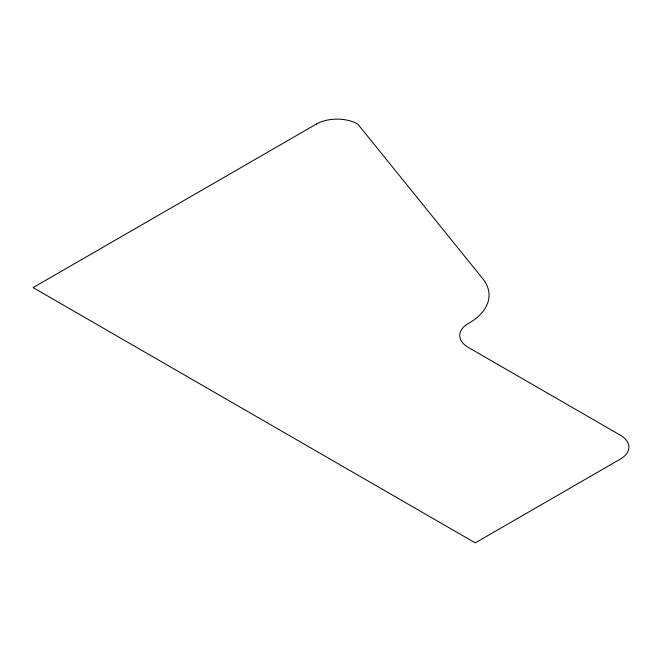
<?xml version="1.0" encoding="UTF-8"?>
<svg xmlns="http://www.w3.org/2000/svg" width="662" height="662" viewBox="0 0 662 662"><rect width="100%" height="100%" fill="white"/><g stroke="black" fill="none" stroke-linecap="round" stroke-linejoin="round"><path stroke-width="0.99" d="M316.345 124.084L33.1 287.606L475.242 542.873L620.319 459.114A29.31 16.922 0 0 0 620.319 435.182L468.332 347.434A29.31 16.922 0 0 1 468.332 323.503L469.002 323.122A68.393 39.488 0 0 0 482.615 278.503L357.794 124.084A29.31 16.922 0 0 0 316.345 124.084"/></g></svg>
